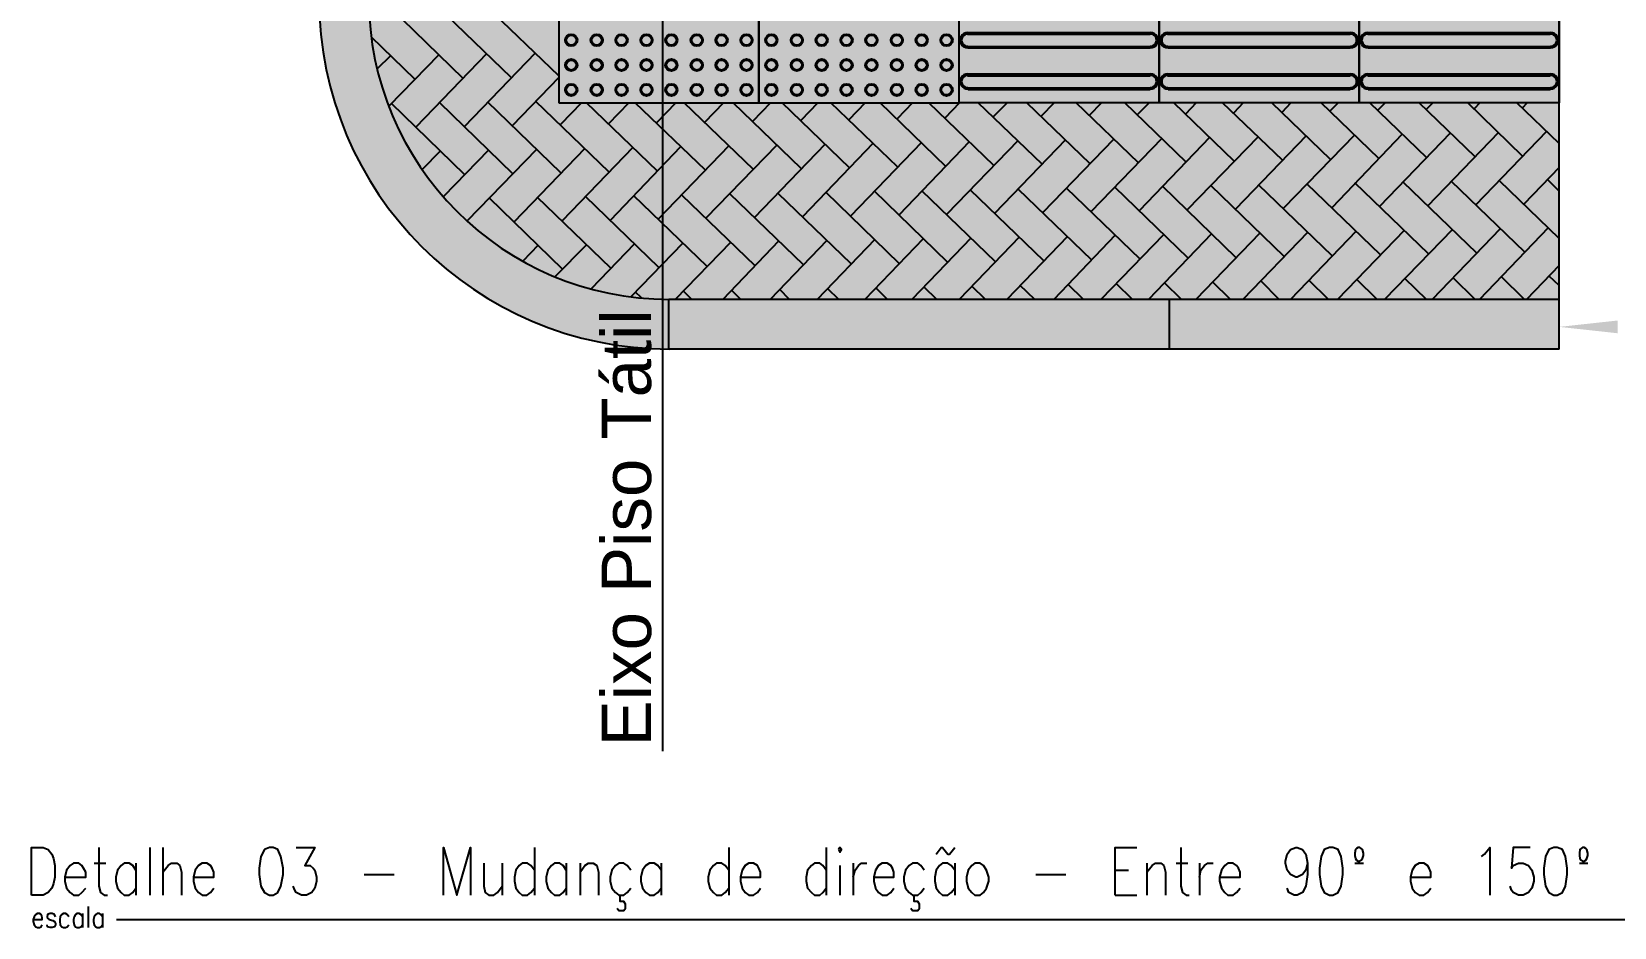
# Model space of a CAD drawing. Header units: feet. Extents: x 203667 to 205527, y 9204857 to 9205156.
# Drawn here: x 203705.69 to 203708.851, y 9204916.003 to 9204917.791 of the extents above; entities that cross this region are included whole.
import ezdxf

# ---------------------------------------------------------------- set-up
doc = ezdxf.new("R2010")
doc.units = ezdxf.units.FT
doc.header["$LTSCALE"] = 0.3
doc.header["$MEASUREMENT"] = 0
doc.layers.add('PDF_0', color=7, linetype='Continuous', true_color=0x929498)
doc.layers.add('PDF_A_Piso_Tatil', color=7, linetype='Continuous', true_color=0xffffa3)
for name, color, linetype in [('PDF_A_Cotas', 7, 'Continuous'), ('PDF_A_Texto', 7, 'Continuous'), ('PDF_Text', 7, 'Continuous')]:
    doc.layers.add(name, color=color, linetype=linetype)
doc.styles.add('PDF Arial', font='arial.ttf')

msp = doc.modelspace()

# ---------------------------------------------------------------- hatches: boundary and pattern name
at = {"layer": 'PDF_0', "true_color": 0xf7f7f7, "transparency": 33554559}
msp.add_hatch(color=7, dxfattribs=at).paths.add_polyline_path([(203706.7429, 9204919.6476), (203706.3633, 9204919.6476), (203706.3633, 9204917.8564), (203706.3654, 9204917.8067), (203706.3717, 9204917.758), (203706.3823, 9204917.7094), (203706.3961, 9204917.6618), (203706.4013, 9204917.6491), (203706.414, 9204917.6163), (203706.4362, 9204917.5709), (203706.4616, 9204917.5286), (203706.4902, 9204917.4884), (203706.5219, 9204917.4503), (203706.5568, 9204917.4154), (203706.5948, 9204917.3837), (203706.635, 9204917.3552), (203706.6773, 9204917.3298), (203706.7228, 9204917.3076), (203706.7683, 9204917.2896), (203706.8158, 9204917.2758), (203706.8645, 9204917.2653), (203706.9142, 9204917.2589), (203706.9628, 9204917.2568), (203708.7414, 9204917.2568), (203708.7414, 9204917.6491), (203706.7429, 9204917.6491)])
at = {"layer": 'PDF_A_Cotas', "true_color": 0xdfdfdf, "transparency": 33554559}
msp.add_hatch(color=254, dxfattribs=at).paths.add_polyline_path([(203706.3633, 9204919.6476), (203706.2639, 9204919.6476), (203706.2639, 9204917.8564), (203706.266, 9204917.8067), (203706.266, 9204917.8046), (203706.2713, 9204917.758), (203706.2713, 9204917.7527), (203706.2797, 9204917.7094), (203706.2808, 9204917.7009), (203706.2914, 9204917.6618), (203706.2945, 9204917.6502), (203706.3072, 9204917.6163), (203706.3125, 9204917.6015), (203706.3252, 9204917.5709), (203706.3326, 9204917.5529), (203706.3464, 9204917.5286), (203706.3569, 9204917.5074), (203706.3686, 9204917.4884), (203706.3939, 9204917.4503), (203706.4161, 9204917.4207), (203706.4204, 9204917.4154), (203706.4479, 9204917.3837), (203706.45, 9204917.3805), (203706.4764, 9204917.3552), (203706.487, 9204917.3435), (203706.5039, 9204917.3298), (203706.5272, 9204917.3097), (203706.5303, 9204917.3076), (203706.5547, 9204917.2896), (203706.5695, 9204917.279), (203706.5748, 9204917.2758), (203706.6033, 9204917.2568), (203706.6139, 9204917.2505), (203706.6593, 9204917.2261), (203706.708, 9204917.205), (203706.7566, 9204917.1881), (203706.8074, 9204917.1743), (203706.8592, 9204917.1648), (203706.911, 9204917.1595), (203706.9628, 9204917.1574), (203708.7414, 9204917.1574), (203708.7414, 9204917.2568), (203706.9628, 9204917.2568), (203706.9142, 9204917.2589), (203706.8645, 9204917.2653), (203706.8158, 9204917.2758), (203706.8053, 9204917.279), (203706.7683, 9204917.2896), (203706.7228, 9204917.3076), (203706.7175, 9204917.3097), (203706.6773, 9204917.3298), (203706.653, 9204917.3435), (203706.635, 9204917.3552), (203706.5991, 9204917.3805), (203706.5948, 9204917.3837), (203706.5568, 9204917.4154), (203706.5525, 9204917.4207), (203706.5219, 9204917.4503), (203706.5124, 9204917.463), (203706.4902, 9204917.4884), (203706.4764, 9204917.5074), (203706.4616, 9204917.5286), (203706.4468, 9204917.5529), (203706.4362, 9204917.5709), (203706.4214, 9204917.6015), (203706.414, 9204917.6163), (203706.4003, 9204917.6502), (203706.3961, 9204917.6618), (203706.3844, 9204917.7009), (203706.3823, 9204917.7094), (203706.3728, 9204917.7527), (203706.3717, 9204917.758), (203706.3664, 9204917.8046), (203706.3654, 9204917.8067), (203706.3633, 9204917.8564)])
at = {"layer": 'PDF_A_Piso_Tatil', "transparency": 33554559}
msp.add_hatch(color=256, dxfattribs=at).paths.add_polyline_path([(203707.5423, 9204918.4485), (203707.1574, 9204918.4485), (203707.1574, 9204919.6476), (203706.7429, 9204919.6476), (203706.7429, 9204917.6491), (203708.7414, 9204917.6491), (203708.7414, 9204918.0636), (203707.5423, 9204918.0636)])

# ---------------------------------------------------------------- linework, layer by layer
at = {"layer": 'PDF_0', "color": 7, "lineweight": 25}
for points in [[(203708.7414, 9204917.1574), (203708.7414, 9204918.6759), (203707.7696, 9204918.6759)], [(203706.9501, 9204918.2571), (203706.9501, 9204917.0073), (203706.9501, 9204916.3548)], [(203707.924, 9204917.7887), (203707.5592, 9204917.7887)], [(203707.5592, 9204917.7866), (203707.924, 9204917.7866)], [(203708.3237, 9204917.7887), (203707.9589, 9204917.7887)], [(203707.9589, 9204917.7866), (203708.3237, 9204917.7866)], [(203708.7234, 9204917.7887), (203708.3586, 9204917.7887)], [(203708.3586, 9204917.7866), (203708.7234, 9204917.7866)], [(203707.924, 9204917.7612), (203707.5603, 9204917.7612)], [(203707.5603, 9204917.7591), (203707.924, 9204917.7591)], [(203708.3237, 9204917.7612), (203707.96, 9204917.7612)], [(203707.96, 9204917.7591), (203708.3237, 9204917.7591)], [(203708.7234, 9204917.7612), (203708.3597, 9204917.7612)], [(203708.3597, 9204917.7591), (203708.7234, 9204917.7591)], [(203707.924, 9204917.7062), (203707.5592, 9204917.7062)], [(203707.5592, 9204917.703), (203707.924, 9204917.703)], [(203707.924, 9204917.6787), (203707.5603, 9204917.6787)], [(203707.5603, 9204917.6756), (203707.924, 9204917.6756)], [(203708.3237, 9204917.7062), (203707.9589, 9204917.7062)], [(203707.9589, 9204917.703), (203708.3237, 9204917.703)], [(203708.3237, 9204917.6787), (203707.96, 9204917.6787)], [(203707.96, 9204917.6756), (203708.3237, 9204917.6756)], [(203708.7234, 9204917.7062), (203708.3586, 9204917.7062)], [(203708.3586, 9204917.703), (203708.7234, 9204917.703)], [(203708.7234, 9204917.6787), (203708.3597, 9204917.6787)], [(203708.3597, 9204917.6756), (203708.7234, 9204917.6756)], [(203708.7414, 9204917.2568), (203706.9628, 9204917.2568)], [(203708.7414, 9204917.1574), (203706.9628, 9204917.1574), (203706.9628, 9204917.2568)], [(203707.9621, 9204917.2568), (203707.9621, 9204917.1574)]]:
    msp.add_lwpolyline(points, dxfattribs=at)
for points in [[(203707.5423, 9204917.6491), (203707.5423, 9204918.0636), (203707.942, 9204918.0636), (203707.942, 9204917.6491)], [(203707.942, 9204917.6491), (203707.942, 9204918.0636), (203708.3417, 9204918.0636), (203708.3417, 9204917.6491)], [(203708.3417, 9204917.6491), (203708.3417, 9204918.0636), (203708.7414, 9204918.0636), (203708.7414, 9204917.6491)], [(203706.7429, 9204917.6491), (203707.1426, 9204917.6491), (203707.1426, 9204918.0488), (203706.7429, 9204918.0488)], [(203707.1426, 9204917.6491), (203707.5423, 9204917.6491), (203707.5423, 9204918.0488), (203707.1426, 9204918.0488)]]:
    msp.add_lwpolyline(points, close=True, dxfattribs=at)
at = {"layer": 'PDF_0', "color": 251, "lineweight": 25, "true_color": 0x636363}
for points in [[(203706.5515, 9204917.6978), (203706.4056, 9204917.8395)], [(203706.6477, 9204917.6999), (203706.5007, 9204917.8416)], [(203706.7429, 9204917.703), (203706.597, 9204917.8426)], [(203706.4553, 9204917.6967), (203706.3686, 9204917.7802)], [(203706.4066, 9204917.7432), (203706.3802, 9204917.7168)], [(203706.5029, 9204917.7453), (203706.4035, 9204917.6428)], [(203706.5991, 9204917.7475), (203706.4574, 9204917.6005)], [(203706.6953, 9204917.7485), (203706.5536, 9204917.6015)], [(203706.7429, 9204917.6999), (203706.6498, 9204917.6036)], [(203706.5547, 9204917.5064), (203706.4087, 9204917.6481)], [(203706.6509, 9204917.5074), (203706.505, 9204917.6491)], [(203706.7471, 9204917.5095), (203706.6001, 9204917.6512)], [(203706.8433, 9204917.5106), (203706.6964, 9204917.6523)], [(203706.7884, 9204917.6491), (203706.7461, 9204917.6058)], [(203706.9396, 9204917.5127), (203706.7979, 9204917.6491)], [(203706.8825, 9204917.6491), (203706.8412, 9204917.6068)], [(203707.0358, 9204917.5148), (203706.8952, 9204917.6491)], [(203706.9766, 9204917.6491), (203706.9374, 9204917.6089)], [(203707.132, 9204917.5159), (203706.9935, 9204917.6491)], [(203707.0717, 9204917.6491), (203707.0337, 9204917.61)], [(203707.2272, 9204917.518), (203707.0908, 9204917.6491)], [(203707.1659, 9204917.6491), (203707.1299, 9204917.6121)], [(203707.3234, 9204917.5191), (203707.1891, 9204917.6491)], [(203707.26, 9204917.6491), (203707.2261, 9204917.6142)], [(203707.4196, 9204917.5212), (203707.2864, 9204917.6491)], [(203707.3551, 9204917.6491), (203707.3223, 9204917.6153)], [(203707.5159, 9204917.5222), (203707.3847, 9204917.6491)], [(203707.4492, 9204917.6491), (203707.4186, 9204917.6174)], [(203707.6121, 9204917.5243), (203707.482, 9204917.6491)], [(203707.5433, 9204917.6491), (203707.5137, 9204917.6184)], [(203707.7083, 9204917.5265), (203707.5804, 9204917.6491)], [(203707.6385, 9204917.6491), (203707.61, 9204917.6206)], [(203707.8045, 9204917.5275), (203707.6776, 9204917.6491)], [(203707.7326, 9204917.6491), (203707.7062, 9204917.6227)], [(203707.9008, 9204917.5296), (203707.776, 9204917.6491)], [(203707.8267, 9204917.6491), (203707.8024, 9204917.6237)], [(203707.9959, 9204917.5307), (203707.8733, 9204917.6491)], [(203707.9219, 9204917.6491), (203707.8986, 9204917.6259)], [(203708.0921, 9204917.5328), (203707.9716, 9204917.6491)], [(203708.016, 9204917.6491), (203707.9949, 9204917.6269)], [(203708.1884, 9204917.5349), (203708.0689, 9204917.6491)], [(203708.1101, 9204917.6491), (203708.0911, 9204917.629)], [(203708.2846, 9204917.536), (203708.1672, 9204917.6491)], [(203708.2053, 9204917.6491), (203708.1873, 9204917.6301)], [(203708.3808, 9204917.5381), (203708.2656, 9204917.6491)], [(203708.2994, 9204917.6491), (203708.2825, 9204917.6322)], [(203708.477, 9204917.5391), (203708.3628, 9204917.6491)], [(203708.3935, 9204917.6491), (203708.3787, 9204917.6343)], [(203708.5733, 9204917.5413), (203708.4612, 9204917.6491)], [(203708.4887, 9204917.6491), (203708.4749, 9204917.6354)], [(203708.6684, 9204917.5423), (203708.5585, 9204917.6491)], [(203708.5828, 9204917.6491), (203708.5712, 9204917.6375)], [(203708.7414, 9204917.5677), (203708.6568, 9204917.6491)], [(203708.6769, 9204917.6491), (203708.6674, 9204917.6385)], [(203708.1397, 9204917.5814), (203707.998, 9204917.4355)], [(203708.236, 9204917.5836), (203708.0943, 9204917.4366)], [(203708.3322, 9204917.5846), (203708.1905, 9204917.4387)], [(203708.4274, 9204917.5867), (203708.2867, 9204917.4397)], [(203708.5236, 9204917.5888), (203708.3819, 9204917.4419)], [(203708.6198, 9204917.5899), (203708.4781, 9204917.4429)], [(203708.716, 9204917.592), (203708.5743, 9204917.445)], [(203706.506, 9204917.5529), (203706.4701, 9204917.5159)], [(203706.6022, 9204917.555), (203706.5124, 9204917.462)], [(203706.6985, 9204917.5561), (203706.56, 9204917.4133)], [(203706.7947, 9204917.5582), (203706.653, 9204917.4112)], [(203706.8909, 9204917.5603), (203706.7492, 9204917.4133)], [(203706.9861, 9204917.5613), (203706.8455, 9204917.4144)], [(203707.0823, 9204917.5635), (203706.9406, 9204917.4165)], [(203707.1785, 9204917.5645), (203707.0368, 9204917.4186)], [(203707.2748, 9204917.5666), (203707.1331, 9204917.4197)], [(203707.371, 9204917.5688), (203707.2293, 9204917.4218)], [(203707.4672, 9204917.5698), (203707.3255, 9204917.4228)], [(203707.5634, 9204917.5719), (203707.4217, 9204917.4249)], [(203707.6597, 9204917.573), (203707.518, 9204917.4271)], [(203707.7548, 9204917.5751), (203707.6131, 9204917.4281)], [(203707.8511, 9204917.5762), (203707.7094, 9204917.4302)], [(203707.9473, 9204917.5783), (203707.8056, 9204917.4313)], [(203708.0435, 9204917.5804), (203707.9018, 9204917.4334)], [(203708.7414, 9204917.5201), (203708.6706, 9204917.4471)], [(203708.384, 9204917.3456), (203708.237, 9204917.4873)], [(203708.4802, 9204917.3478), (203708.3332, 9204917.4894)], [(203708.5764, 9204917.3488), (203708.4295, 9204917.4905)], [(203708.6727, 9204917.3509), (203708.5257, 9204917.4926)], [(203708.7414, 9204917.3784), (203708.6219, 9204917.4937)], [(203708.7414, 9204917.4725), (203708.7181, 9204917.4958)], [(203706.7503, 9204917.3171), (203706.6044, 9204917.4588)], [(203706.8465, 9204917.3192), (203706.6995, 9204917.4609)], [(203706.9427, 9204917.3203), (203706.7958, 9204917.462)], [(203707.039, 9204917.3224), (203706.892, 9204917.4641)], [(203707.1352, 9204917.3234), (203706.9882, 9204917.4651)], [(203707.2314, 9204917.3255), (203707.0844, 9204917.4672)], [(203707.3266, 9204917.3277), (203707.1807, 9204917.4683)], [(203707.4228, 9204917.3287), (203707.2769, 9204917.4704)], [(203707.519, 9204917.3308), (203707.3731, 9204917.4725)], [(203707.6153, 9204917.3319), (203707.4683, 9204917.4736)], [(203707.7115, 9204917.334), (203707.5645, 9204917.4757)], [(203707.8077, 9204917.3351), (203707.6607, 9204917.4768)], [(203707.9039, 9204917.3372), (203707.7569, 9204917.4789)], [(203708.0002, 9204917.3393), (203707.8532, 9204917.481)], [(203708.0953, 9204917.3403), (203707.9494, 9204917.482)], [(203708.1915, 9204917.3425), (203708.0456, 9204917.4842)], [(203708.2878, 9204917.3435), (203708.1408, 9204917.4852)], [(203708.2391, 9204917.3911), (203708.1091, 9204917.2568)], [(203708.3354, 9204917.3932), (203708.2042, 9204917.2568)], [(203708.4316, 9204917.3943), (203708.2983, 9204917.2568)], [(203708.5278, 9204917.3964), (203708.3925, 9204917.2568)], [(203708.623, 9204917.3974), (203708.4876, 9204917.2568)], [(203708.7192, 9204917.3996), (203708.5817, 9204917.2568)], [(203706.7016, 9204917.3647), (203706.671, 9204917.3329)], [(203706.7979, 9204917.3657), (203706.7355, 9204917.3023)], [(203706.8941, 9204917.3678), (203706.8074, 9204917.278)], [(203706.9903, 9204917.3689), (203706.8867, 9204917.2621)], [(203707.0865, 9204917.371), (203706.9755, 9204917.2568)], [(203707.1817, 9204917.3731), (203707.0707, 9204917.2568)], [(203707.2779, 9204917.3742), (203707.1648, 9204917.2568)], [(203707.3742, 9204917.3763), (203707.2589, 9204917.2568)], [(203707.4704, 9204917.3774), (203707.3541, 9204917.2568)], [(203707.5666, 9204917.3795), (203707.4482, 9204917.2568)], [(203707.6628, 9204917.3816), (203707.5423, 9204917.2568)], [(203707.7591, 9204917.3826), (203707.6375, 9204917.2568)], [(203707.8542, 9204917.3848), (203707.7316, 9204917.2568)], [(203707.9505, 9204917.3858), (203707.8257, 9204917.2568)], [(203708.0467, 9204917.3879), (203707.9208, 9204917.2568)], [(203708.1429, 9204917.389), (203708.015, 9204917.2568)], [(203708.3777, 9204917.2568), (203708.3364, 9204917.297)], [(203708.476, 9204917.2568), (203708.4326, 9204917.2981)], [(203708.5733, 9204917.2568), (203708.5289, 9204917.3002)], [(203708.6716, 9204917.2568), (203708.6251, 9204917.3023)], [(203708.7414, 9204917.3245), (203708.6758, 9204917.2568)], [(203708.7414, 9204917.2843), (203708.7213, 9204917.3033)], [(203706.9078, 9204917.26), (203706.8952, 9204917.2716)], [(203707.0083, 9204917.2568), (203706.9914, 9204917.2737)], [(203707.1066, 9204917.2568), (203707.0876, 9204917.2748)], [(203707.2039, 9204917.2568), (203707.1838, 9204917.2769)], [(203707.3023, 9204917.2568), (203707.2801, 9204917.278)], [(203707.3995, 9204917.2568), (203707.3763, 9204917.2801)], [(203707.4979, 9204917.2568), (203707.4725, 9204917.2811)], [(203707.5952, 9204917.2568), (203707.5677, 9204917.2832)], [(203707.6935, 9204917.2568), (203707.6639, 9204917.2854)], [(203707.7908, 9204917.2568), (203707.7601, 9204917.2864)], [(203707.8891, 9204917.2568), (203707.8563, 9204917.2885)], [(203707.9864, 9204917.2568), (203707.9526, 9204917.2896)], [(203708.0847, 9204917.2568), (203708.0488, 9204917.2917)], [(203708.182, 9204917.2568), (203708.145, 9204917.2938)], [(203708.2804, 9204917.2568), (203708.2412, 9204917.2949)]]:
    msp.add_lwpolyline(points, dxfattribs=at)
at = {"layer": 'PDF_0', "color": 7, "lineweight": 25}
for centre, radius in [((203706.7677, 9204917.7744), 0.0122), ((203706.7677, 9204917.7744), 0.01), ((203706.8185, 9204917.7744), 0.0122), ((203706.8185, 9204917.7744), 0.01), ((203706.8682, 9204917.7744), 0.0122), ((203706.8682, 9204917.7744), 0.01), ((203706.9179, 9204917.7744), 0.0122), ((203706.9179, 9204917.7744), 0.01), ((203706.9676, 9204917.7744), 0.0122), ((203706.9676, 9204917.7744), 0.01), ((203707.0183, 9204917.7744), 0.0122), ((203707.0183, 9204917.7744), 0.01), ((203707.068, 9204917.7744), 0.0122), ((203707.068, 9204917.7744), 0.01), ((203707.1177, 9204917.7744), 0.0122), ((203707.1177, 9204917.7744), 0.01), ((203707.1674, 9204917.7744), 0.0122), ((203707.1674, 9204917.7744), 0.01), ((203707.2182, 9204917.7744), 0.0122), ((203707.2182, 9204917.7744), 0.01), ((203707.2679, 9204917.7744), 0.0122), ((203707.2679, 9204917.7744), 0.01), ((203707.3176, 9204917.7744), 0.0122), ((203707.3176, 9204917.7744), 0.01), ((203707.3673, 9204917.7744), 0.0122), ((203707.3673, 9204917.7744), 0.01), ((203707.418, 9204917.7744), 0.0122), ((203707.418, 9204917.7744), 0.01), ((203707.4677, 9204917.7744), 0.0122), ((203707.4677, 9204917.7744), 0.01), ((203707.5174, 9204917.7744), 0.0122), ((203707.5174, 9204917.7744), 0.01), ((203706.7677, 9204917.7247), 0.0122), ((203706.7677, 9204917.7247), 0.01), ((203706.8185, 9204917.7247), 0.0122), ((203706.8185, 9204917.7247), 0.01), ((203706.8682, 9204917.7247), 0.0122), ((203706.8682, 9204917.7247), 0.01), ((203706.9179, 9204917.7247), 0.0122), ((203706.9179, 9204917.7247), 0.01), ((203706.9676, 9204917.7247), 0.0122), ((203706.9676, 9204917.7247), 0.01), ((203707.0183, 9204917.7247), 0.0122), ((203707.0183, 9204917.7247), 0.01), ((203707.068, 9204917.7247), 0.0122), ((203707.068, 9204917.7247), 0.01), ((203707.1177, 9204917.7247), 0.0122), ((203707.1177, 9204917.7247), 0.01), ((203707.1674, 9204917.7247), 0.0122), ((203707.1674, 9204917.7247), 0.01), ((203707.2182, 9204917.7247), 0.0122), ((203707.2182, 9204917.7247), 0.01), ((203707.2679, 9204917.7247), 0.0122), ((203707.2679, 9204917.7247), 0.01), ((203707.3176, 9204917.7247), 0.0122), ((203707.3176, 9204917.7247), 0.01), ((203707.3673, 9204917.7247), 0.0122), ((203707.3673, 9204917.7247), 0.01), ((203707.418, 9204917.7247), 0.0122), ((203707.418, 9204917.7247), 0.01), ((203707.4677, 9204917.7247), 0.0122), ((203707.4677, 9204917.7247), 0.01), ((203707.5174, 9204917.7247), 0.0122), ((203707.5174, 9204917.7247), 0.01), ((203706.7677, 9204917.675), 0.0122), ((203706.7677, 9204917.675), 0.01), ((203706.8185, 9204917.675), 0.0122), ((203706.8185, 9204917.675), 0.01), ((203706.8682, 9204917.675), 0.0122), ((203706.8682, 9204917.675), 0.01), ((203706.9179, 9204917.675), 0.0122), ((203706.9179, 9204917.675), 0.01), ((203706.9676, 9204917.675), 0.0122), ((203706.9676, 9204917.675), 0.01), ((203707.0183, 9204917.675), 0.0122), ((203707.0183, 9204917.675), 0.01), ((203707.068, 9204917.675), 0.0122), ((203707.068, 9204917.675), 0.01), ((203707.1177, 9204917.675), 0.0122), ((203707.1177, 9204917.675), 0.01), ((203707.1674, 9204917.675), 0.0122), ((203707.1674, 9204917.675), 0.01), ((203707.2182, 9204917.675), 0.0122), ((203707.2182, 9204917.675), 0.01), ((203707.2679, 9204917.675), 0.0122), ((203707.2679, 9204917.675), 0.01), ((203707.3176, 9204917.675), 0.0122), ((203707.3176, 9204917.675), 0.01), ((203707.3673, 9204917.675), 0.0122), ((203707.3673, 9204917.675), 0.01), ((203707.418, 9204917.675), 0.0122), ((203707.418, 9204917.675), 0.01), ((203707.4677, 9204917.675), 0.0122), ((203707.4677, 9204917.675), 0.01), ((203707.5174, 9204917.675), 0.0122), ((203707.5174, 9204917.675), 0.01)]:
    msp.add_circle(centre, radius, dxfattribs=at)
for centre, radius, start, end in [((203706.9634, 9204917.8569), 0.6995, 180, 270), ((203706.9634, 9204917.8569), 0.6001, 180, 270), ((203707.5597, 9204917.7744), 0.0153, 89.9836, 271.3732), ((203707.5597, 9204917.7744), 0.0122, 89.9836, 271.3733), ((203707.9245, 9204917.7744), 0.0153, 268.6157, 90.011), ((203707.9245, 9204917.7744), 0.0122, 268.6267, 90.0164), ((203707.9594, 9204917.7744), 0.0153, 89.9836, 271.3732), ((203707.9594, 9204917.7744), 0.0122, 89.9836, 271.3733), ((203708.3243, 9204917.7744), 0.0153, 268.6157, 90.011), ((203708.3243, 9204917.7744), 0.0122, 268.6267, 90.0164), ((203708.3591, 9204917.7744), 0.0153, 89.9836, 271.3732), ((203708.3591, 9204917.7744), 0.0122, 89.9836, 271.3733), ((203708.724, 9204917.7744), 0.0153, 268.6157, 90.011), ((203708.724, 9204917.7744), 0.0122, 268.6267, 90.0164), ((203707.5597, 9204917.6919), 0.0153, 89.9836, 271.3732), ((203707.9245, 9204917.6919), 0.0153, 268.6157, 90.011), ((203707.9594, 9204917.6919), 0.0153, 89.9836, 271.3732), ((203708.3243, 9204917.6919), 0.0153, 268.6157, 90.011), ((203708.3591, 9204917.6919), 0.0153, 89.9836, 271.3732), ((203708.724, 9204917.6919), 0.0153, 268.6157, 90.011), ((203707.5597, 9204917.6919), 0.0122, 89.9836, 271.3733), ((203707.9245, 9204917.6919), 0.0122, 268.6267, 90.0164), ((203707.9594, 9204917.6919), 0.0122, 89.9836, 271.3733), ((203708.3243, 9204917.6919), 0.0122, 268.6267, 90.0164), ((203708.3591, 9204917.6919), 0.0122, 89.9836, 271.3733), ((203708.724, 9204917.6919), 0.0122, 268.6267, 90.0164)]:
    msp.add_arc(centre, radius, start, end, dxfattribs=at)
at = {"layer": 'PDF_A_Texto', "lineweight": 25}
for points in [[(203705.6897, 9204916.0672), (203705.6897, 9204916.1624), (203705.713, 9204916.1624), (203705.7225, 9204916.1582), (203705.7299, 9204916.1486), (203705.7331, 9204916.1402), (203705.7362, 9204916.1264), (203705.7362, 9204916.1032), (203705.7331, 9204916.0905), (203705.7299, 9204916.081), (203705.7225, 9204916.0725), (203705.713, 9204916.0672)], [(203706.1645, 9204916.1624), (203706.155, 9204916.1582), (203706.1476, 9204916.1444), (203706.1444, 9204916.1211), (203706.1444, 9204916.1085), (203706.1476, 9204916.0852), (203706.155, 9204916.0725), (203706.1645, 9204916.0672), (203706.1719, 9204916.0672), (203706.1814, 9204916.0725), (203706.1877, 9204916.0852), (203706.192, 9204916.1085), (203706.192, 9204916.1211), (203706.1877, 9204916.1444), (203706.1814, 9204916.1582), (203706.1719, 9204916.1624)], [(203707.3012, 9204916.1582), (203707.3044, 9204916.1529), (203707.3075, 9204916.1582), (203707.3044, 9204916.1624)], [(203708.2825, 9204916.1624), (203708.2719, 9204916.1582), (203708.2656, 9204916.1444), (203708.2624, 9204916.1211), (203708.2624, 9204916.1085), (203708.2656, 9204916.0852), (203708.2719, 9204916.0725), (203708.2825, 9204916.0672), (203708.2888, 9204916.0672), (203708.2994, 9204916.0725), (203708.3057, 9204916.0852), (203708.3089, 9204916.1085), (203708.3089, 9204916.1211), (203708.3057, 9204916.1444), (203708.2994, 9204916.1582), (203708.2888, 9204916.1624)], [(203708.3428, 9204916.1624), (203708.3396, 9204916.1624), (203708.3364, 9204916.1603), (203708.3343, 9204916.1582), (203708.3332, 9204916.1508), (203708.3332, 9204916.1465), (203708.3343, 9204916.1402), (203708.3364, 9204916.137), (203708.3396, 9204916.1349), (203708.3428, 9204916.1349), (203708.3459, 9204916.137), (203708.348, 9204916.1402), (203708.3502, 9204916.1465), (203708.3502, 9204916.1508), (203708.348, 9204916.1582), (203708.3459, 9204916.1603)], [(203708.7308, 9204916.1624), (203708.7203, 9204916.1582), (203708.7139, 9204916.1444), (203708.7107, 9204916.1211), (203708.7107, 9204916.1085), (203708.7139, 9204916.0852), (203708.7203, 9204916.0725), (203708.7308, 9204916.0672), (203708.7372, 9204916.0672), (203708.7477, 9204916.0725), (203708.7541, 9204916.0852), (203708.7573, 9204916.1085), (203708.7573, 9204916.1211), (203708.7541, 9204916.1444), (203708.7477, 9204916.1582), (203708.7372, 9204916.1624)], [(203708.7911, 9204916.1624), (203708.7879, 9204916.1624), (203708.7848, 9204916.1603), (203708.7826, 9204916.1582), (203708.7816, 9204916.1508), (203708.7816, 9204916.1465), (203708.7826, 9204916.1402), (203708.7848, 9204916.137), (203708.7879, 9204916.1349), (203708.7911, 9204916.1349), (203708.7943, 9204916.137), (203708.7964, 9204916.1402), (203708.7985, 9204916.1465), (203708.7985, 9204916.1508), (203708.7964, 9204916.1582), (203708.7943, 9204916.1603)], [(203707.574, 9204916.1307), (203707.5677, 9204916.1264), (203707.5603, 9204916.1169), (203707.5571, 9204916.1032), (203707.5571, 9204916.0947), (203707.5603, 9204916.081), (203707.5677, 9204916.0725), (203707.574, 9204916.0672), (203707.5846, 9204916.0672), (203707.5909, 9204916.0725), (203707.5973, 9204916.081), (203707.6015, 9204916.0947), (203707.6015, 9204916.1032), (203707.5973, 9204916.1169), (203707.5909, 9204916.1264), (203707.5846, 9204916.1307)]]:
    msp.add_lwpolyline(points, close=True, dxfattribs=at)
for points in [[(203705.824, 9204916.1624), (203705.824, 9204916.0852), (203705.8272, 9204916.0725), (203705.8346, 9204916.0672), (203705.8409, 9204916.0672)], [(203705.9255, 9204916.1624), (203705.9255, 9204916.0672)], [(203705.9519, 9204916.1624), (203705.9519, 9204916.0672)], [(203706.2184, 9204916.1624), (203706.2554, 9204916.1624), (203706.2353, 9204916.1264), (203706.2459, 9204916.1264), (203706.2522, 9204916.1211), (203706.2554, 9204916.1169), (203706.2586, 9204916.1032), (203706.2586, 9204916.0947), (203706.2554, 9204916.081), (203706.2491, 9204916.0725), (203706.2385, 9204916.0672), (203706.229, 9204916.0672), (203706.2184, 9204916.0725), (203706.2152, 9204916.0767), (203706.2121, 9204916.0852)], [(203706.5124, 9204916.0672), (203706.5124, 9204916.1624), (203706.5388, 9204916.0672), (203706.5663, 9204916.1624), (203706.5663, 9204916.0672)], [(203706.6942, 9204916.1624), (203706.6942, 9204916.0672)], [(203707.0823, 9204916.1624), (203707.0823, 9204916.0672)], [(203707.2769, 9204916.1624), (203707.2769, 9204916.0672)], [(203707.4968, 9204916.1486), (203707.5063, 9204916.1624), (203707.5095, 9204916.1624), (203707.5201, 9204916.1486), (203707.5233, 9204916.1486), (203707.5338, 9204916.1624)], [(203707.8542, 9204916.0672), (203707.8542, 9204916.1624), (203707.8976, 9204916.1624)], [(203707.9854, 9204916.1624), (203707.9854, 9204916.0852), (203707.9885, 9204916.0725), (203707.9959, 9204916.0672), (203708.0023, 9204916.0672)], [(203708.2381, 9204916.1307), (203708.2349, 9204916.1169), (203708.2286, 9204916.1085), (203708.218, 9204916.1032), (203708.2148, 9204916.1032), (203708.2042, 9204916.1085), (203708.1979, 9204916.1169), (203708.1947, 9204916.1307), (203708.1947, 9204916.1349), (203708.1979, 9204916.1486), (203708.2042, 9204916.1582), (203708.2148, 9204916.1624), (203708.218, 9204916.1624), (203708.2286, 9204916.1582), (203708.2349, 9204916.1486), (203708.2381, 9204916.1307), (203708.2381, 9204916.1085), (203708.2349, 9204916.0852), (203708.2286, 9204916.0725), (203708.218, 9204916.0672), (203708.2116, 9204916.0672), (203708.2011, 9204916.0725), (203708.1979, 9204916.081)], [(203708.586, 9204916.1444), (203708.5923, 9204916.1486), (203708.6029, 9204916.1624), (203708.6029, 9204916.0672)], [(203708.6832, 9204916.1624), (203708.6494, 9204916.1624), (203708.6462, 9204916.1211), (203708.6494, 9204916.1264), (203708.66, 9204916.1307), (203708.6695, 9204916.1307), (203708.6801, 9204916.1264), (203708.6864, 9204916.1169), (203708.6906, 9204916.1032), (203708.6906, 9204916.0947), (203708.6864, 9204916.081), (203708.6801, 9204916.0725), (203708.6695, 9204916.0672), (203708.66, 9204916.0672), (203708.6494, 9204916.0725), (203708.6462, 9204916.0767), (203708.6431, 9204916.0852)], [(203705.7563, 9204916.1032), (203705.7976, 9204916.1032), (203705.7976, 9204916.1127), (203705.7933, 9204916.1211), (203705.7902, 9204916.1264), (203705.7838, 9204916.1307), (203705.7732, 9204916.1307), (203705.7669, 9204916.1264), (203705.7595, 9204916.1169), (203705.7563, 9204916.1032), (203705.7563, 9204916.0947), (203705.7595, 9204916.081), (203705.7669, 9204916.0725), (203705.7732, 9204916.0672), (203705.7838, 9204916.0672), (203705.7902, 9204916.0725), (203705.7976, 9204916.081)], [(203705.8145, 9204916.1307), (203705.8377, 9204916.1307)], [(203705.898, 9204916.1169), (203705.8917, 9204916.1264), (203705.8843, 9204916.1307), (203705.8747, 9204916.1307), (203705.8684, 9204916.1264), (203705.861, 9204916.1169), (203705.8578, 9204916.1032), (203705.8578, 9204916.0947), (203705.861, 9204916.081), (203705.8684, 9204916.0725), (203705.8747, 9204916.0672), (203705.8843, 9204916.0672), (203705.8917, 9204916.0725), (203705.898, 9204916.081)], [(203705.898, 9204916.1307), (203705.898, 9204916.0672)], [(203705.9519, 9204916.1127), (203705.9625, 9204916.1264), (203705.9689, 9204916.1307), (203705.9794, 9204916.1307), (203705.9858, 9204916.1264), (203705.9889, 9204916.1127), (203705.9889, 9204916.0672)], [(203706.0133, 9204916.1032), (203706.0534, 9204916.1032), (203706.0534, 9204916.1127), (203706.0503, 9204916.1211), (203706.0471, 9204916.1264), (203706.0397, 9204916.1307), (203706.0302, 9204916.1307), (203706.0228, 9204916.1264), (203706.0164, 9204916.1169), (203706.0133, 9204916.1032), (203706.0133, 9204916.0947), (203706.0164, 9204916.081), (203706.0228, 9204916.0725), (203706.0302, 9204916.0672), (203706.0397, 9204916.0672), (203706.0471, 9204916.0725), (203706.0534, 9204916.081)], [(203706.5927, 9204916.1307), (203706.5927, 9204916.0852), (203706.5959, 9204916.0725), (203706.6033, 9204916.0672), (203706.6128, 9204916.0672), (203706.6202, 9204916.0725), (203706.6297, 9204916.0852)], [(203706.6297, 9204916.1307), (203706.6297, 9204916.0672)], [(203706.6942, 9204916.1169), (203706.6868, 9204916.1264), (203706.6805, 9204916.1307), (203706.6699, 9204916.1307), (203706.6636, 9204916.1264), (203706.6572, 9204916.1169), (203706.6541, 9204916.1032), (203706.6541, 9204916.0947), (203706.6572, 9204916.081), (203706.6636, 9204916.0725), (203706.6699, 9204916.0672), (203706.6805, 9204916.0672), (203706.6868, 9204916.0725), (203706.6942, 9204916.081)], [(203706.7577, 9204916.1169), (203706.7513, 9204916.1264), (203706.745, 9204916.1307), (203706.7344, 9204916.1307), (203706.7281, 9204916.1264), (203706.7207, 9204916.1169), (203706.7175, 9204916.1032), (203706.7175, 9204916.0947), (203706.7207, 9204916.081), (203706.7281, 9204916.0725), (203706.7344, 9204916.0672), (203706.745, 9204916.0672), (203706.7513, 9204916.0725), (203706.7577, 9204916.081)], [(203706.7577, 9204916.1307), (203706.7577, 9204916.0672)], [(203706.7852, 9204916.1307), (203706.7852, 9204916.0672)], [(203706.7852, 9204916.1127), (203706.7947, 9204916.1264), (203706.8021, 9204916.1307), (203706.8116, 9204916.1307), (203706.819, 9204916.1264), (203706.8222, 9204916.1127), (203706.8222, 9204916.0672)], [(203706.8867, 9204916.1169), (203706.8793, 9204916.1264), (203706.8729, 9204916.1307), (203706.8624, 9204916.1307), (203706.856, 9204916.1264), (203706.8486, 9204916.1169), (203706.8455, 9204916.1032), (203706.8455, 9204916.0947), (203706.8486, 9204916.081), (203706.856, 9204916.0725), (203706.8624, 9204916.0672), (203706.8729, 9204916.0672), (203706.8793, 9204916.0725), (203706.8867, 9204916.081)], [(203706.947, 9204916.1169), (203706.9406, 9204916.1264), (203706.9332, 9204916.1307), (203706.9237, 9204916.1307), (203706.9163, 9204916.1264), (203706.91, 9204916.1169), (203706.9068, 9204916.1032), (203706.9068, 9204916.0947), (203706.91, 9204916.081), (203706.9163, 9204916.0725), (203706.9237, 9204916.0672), (203706.9332, 9204916.0672), (203706.9406, 9204916.0725), (203706.947, 9204916.081)], [(203706.947, 9204916.1307), (203706.947, 9204916.0672)], [(203707.0823, 9204916.1169), (203707.0749, 9204916.1264), (203707.0686, 9204916.1307), (203707.058, 9204916.1307), (203707.0517, 9204916.1264), (203707.0442, 9204916.1169), (203707.0411, 9204916.1032), (203707.0411, 9204916.0947), (203707.0442, 9204916.081), (203707.0517, 9204916.0725), (203707.058, 9204916.0672), (203707.0686, 9204916.0672), (203707.0749, 9204916.0725), (203707.0823, 9204916.081)], [(203707.1056, 9204916.1032), (203707.1458, 9204916.1032), (203707.1458, 9204916.1127), (203707.1426, 9204916.1211), (203707.1394, 9204916.1264), (203707.132, 9204916.1307), (203707.1225, 9204916.1307), (203707.1151, 9204916.1264), (203707.1088, 9204916.1169), (203707.1056, 9204916.1032), (203707.1056, 9204916.0947), (203707.1088, 9204916.081), (203707.1151, 9204916.0725), (203707.1225, 9204916.0672), (203707.132, 9204916.0672), (203707.1394, 9204916.0725), (203707.1458, 9204916.081)], [(203707.2769, 9204916.1169), (203707.2705, 9204916.1264), (203707.2642, 9204916.1307), (203707.2536, 9204916.1307), (203707.2473, 9204916.1264), (203707.2399, 9204916.1169), (203707.2367, 9204916.1032), (203707.2367, 9204916.0947), (203707.2399, 9204916.081), (203707.2473, 9204916.0725), (203707.2536, 9204916.0672), (203707.2642, 9204916.0672), (203707.2705, 9204916.0725), (203707.2769, 9204916.081)], [(203707.3044, 9204916.1264), (203707.3044, 9204916.0672)], [(203707.3308, 9204916.1307), (203707.3308, 9204916.0672)], [(203707.3308, 9204916.1032), (203707.335, 9204916.1169), (203707.3414, 9204916.1264), (203707.3477, 9204916.1307), (203707.3583, 9204916.1307)], [(203707.372, 9204916.1032), (203707.4122, 9204916.1032), (203707.4122, 9204916.1127), (203707.4091, 9204916.1211), (203707.4059, 9204916.1264), (203707.3985, 9204916.1307), (203707.389, 9204916.1307), (203707.3816, 9204916.1264), (203707.3752, 9204916.1169), (203707.372, 9204916.1032), (203707.372, 9204916.0947), (203707.3752, 9204916.081), (203707.3816, 9204916.0725), (203707.389, 9204916.0672), (203707.3985, 9204916.0672), (203707.4059, 9204916.0725), (203707.4122, 9204916.081)], [(203707.4725, 9204916.1169), (203707.4662, 9204916.1264), (203707.4598, 9204916.1307), (203707.4492, 9204916.1307), (203707.4429, 9204916.1264), (203707.4355, 9204916.1169), (203707.4323, 9204916.1032), (203707.4323, 9204916.0947), (203707.4355, 9204916.081), (203707.4429, 9204916.0725), (203707.4492, 9204916.0672), (203707.4598, 9204916.0672), (203707.4662, 9204916.0725), (203707.4725, 9204916.081)], [(203707.5338, 9204916.1169), (203707.5264, 9204916.1264), (203707.5201, 9204916.1307), (203707.5095, 9204916.1307), (203707.5032, 9204916.1264), (203707.4968, 9204916.1169), (203707.4937, 9204916.1032), (203707.4937, 9204916.0947), (203707.4968, 9204916.081), (203707.5032, 9204916.0725), (203707.5095, 9204916.0672), (203707.5201, 9204916.0672), (203707.5264, 9204916.0725), (203707.5338, 9204916.081)], [(203707.5338, 9204916.1307), (203707.5338, 9204916.0672)], [(203707.9177, 9204916.1307), (203707.9177, 9204916.0672)], [(203707.9177, 9204916.1127), (203707.9282, 9204916.1264), (203707.9346, 9204916.1307), (203707.9452, 9204916.1307), (203707.9515, 9204916.1264), (203707.9547, 9204916.1127), (203707.9547, 9204916.0672)], [(203707.9758, 9204916.1307), (203707.9991, 9204916.1307)], [(203708.0224, 9204916.1307), (203708.0224, 9204916.0672)], [(203708.0224, 9204916.1032), (203708.0255, 9204916.1169), (203708.0329, 9204916.1264), (203708.0393, 9204916.1307), (203708.0499, 9204916.1307)], [(203708.0625, 9204916.1032), (203708.1038, 9204916.1032), (203708.1038, 9204916.1127), (203708.1006, 9204916.1211), (203708.0964, 9204916.1264), (203708.09, 9204916.1307), (203708.0795, 9204916.1307), (203708.0731, 9204916.1264), (203708.0668, 9204916.1169), (203708.0625, 9204916.1032), (203708.0625, 9204916.0947), (203708.0668, 9204916.081), (203708.0731, 9204916.0725), (203708.0795, 9204916.0672), (203708.09, 9204916.0672), (203708.0964, 9204916.0725), (203708.1038, 9204916.081)], [(203708.3332, 9204916.1307), (203708.3502, 9204916.1307)], [(203708.4443, 9204916.1032), (203708.4845, 9204916.1032), (203708.4845, 9204916.1127), (203708.4813, 9204916.1211), (203708.4781, 9204916.1264), (203708.4707, 9204916.1307), (203708.4612, 9204916.1307), (203708.4538, 9204916.1264), (203708.4474, 9204916.1169), (203708.4443, 9204916.1032), (203708.4443, 9204916.0947), (203708.4474, 9204916.081), (203708.4538, 9204916.0725), (203708.4612, 9204916.0672), (203708.4707, 9204916.0672), (203708.4781, 9204916.0725), (203708.4845, 9204916.081)], [(203708.7816, 9204916.1307), (203708.7985, 9204916.1307)], [(203706.3538, 9204916.1085), (203706.414, 9204916.1085)], [(203707.6956, 9204916.1085), (203707.7559, 9204916.1085)], [(203707.8542, 9204916.1169), (203707.8807, 9204916.1169)], [(203706.8592, 9204916.0408), (203706.8624, 9204916.0366), (203706.8729, 9204916.0366), (203706.8761, 9204916.0408), (203706.8761, 9204916.0492), (203706.8729, 9204916.0545), (203706.8655, 9204916.0545), (203706.8655, 9204916.0672)], [(203707.4461, 9204916.0408), (203707.4492, 9204916.0366), (203707.4598, 9204916.0366), (203707.463, 9204916.0408), (203707.463, 9204916.0492), (203707.4598, 9204916.0545), (203707.4524, 9204916.0545), (203707.4524, 9204916.0672)], [(203707.8542, 9204916.0672), (203707.8976, 9204916.0672)], [(203705.8028, 9204916.044), (203705.8028, 9204916.0027)], [(203705.6929, 9204916.0186), (203705.7108, 9204916.0186), (203705.7108, 9204916.0217), (203705.7098, 9204916.026), (203705.7087, 9204916.0281), (203705.7056, 9204916.0302), (203705.7013, 9204916.0302), (203705.6982, 9204916.0281), (203705.695, 9204916.0239), (203705.6929, 9204916.0186), (203705.6929, 9204916.0143), (203705.695, 9204916.008), (203705.6982, 9204916.0038), (203705.7013, 9204916.0027), (203705.7056, 9204916.0027), (203705.7087, 9204916.0038), (203705.7108, 9204916.008)], [(203705.7373, 9204916.0239), (203705.7352, 9204916.0281), (203705.7309, 9204916.0302), (203705.7267, 9204916.0302), (203705.7214, 9204916.0281), (203705.7204, 9204916.0239), (203705.7214, 9204916.0207), (203705.7246, 9204916.0186), (203705.732, 9204916.0165), (203705.7352, 9204916.0143), (203705.7373, 9204916.0101), (203705.7373, 9204916.008), (203705.7352, 9204916.0038), (203705.7309, 9204916.0027), (203705.7267, 9204916.0027), (203705.7214, 9204916.0038), (203705.7204, 9204916.008)], [(203705.7637, 9204916.0239), (203705.7605, 9204916.0281), (203705.7574, 9204916.0302), (203705.7531, 9204916.0302), (203705.75, 9204916.0281), (203705.7468, 9204916.0239), (203705.7457, 9204916.0186), (203705.7457, 9204916.0143), (203705.7468, 9204916.008), (203705.75, 9204916.0038), (203705.7531, 9204916.0027), (203705.7574, 9204916.0027), (203705.7605, 9204916.0038), (203705.7637, 9204916.008)], [(203705.7912, 9204916.0239), (203705.788, 9204916.0281), (203705.7849, 9204916.0302), (203705.7806, 9204916.0302), (203705.7775, 9204916.0281), (203705.7743, 9204916.0239), (203705.7732, 9204916.0186), (203705.7732, 9204916.0143), (203705.7743, 9204916.008), (203705.7775, 9204916.0038), (203705.7806, 9204916.0027), (203705.7849, 9204916.0027), (203705.788, 9204916.0038), (203705.7912, 9204916.008)], [(203705.7912, 9204916.0302), (203705.7912, 9204916.0027)], [(203705.8314, 9204916.0239), (203705.8282, 9204916.0281), (203705.825, 9204916.0302), (203705.8208, 9204916.0302), (203705.8176, 9204916.0281), (203705.8145, 9204916.0239), (203705.8134, 9204916.0186), (203705.8134, 9204916.0143), (203705.8145, 9204916.008), (203705.8176, 9204916.0038), (203705.8208, 9204916.0027), (203705.825, 9204916.0027), (203705.8282, 9204916.0038), (203705.8314, 9204916.008)], [(203705.8314, 9204916.0302), (203705.8314, 9204916.0027)], [(203705.8589, 9204916.0186), (203709.5059, 9204916.0186)]]:
    msp.add_lwpolyline(points, dxfattribs=at)
at = {"layer": 'PDF_A_Texto', "transparency": 33554559}
msp.add_solid([(203708.7414, 9204917.2018), (203708.8577, 9204917.2145), (203708.8577, 9204917.1891)], dxfattribs=at)

# ---------------------------------------------------------------- texts
at = {"layer": 'PDF_Text', "insert": (203706.9285, 9204916.3644), "char_height": 0.098612, "attachment_point": 7, "rotation": 90, "style": 'PDF Arial'}
msp.add_mtext('Eixo Piso Tátil', dxfattribs=at)

doc.saveas('drawing.dxf')
